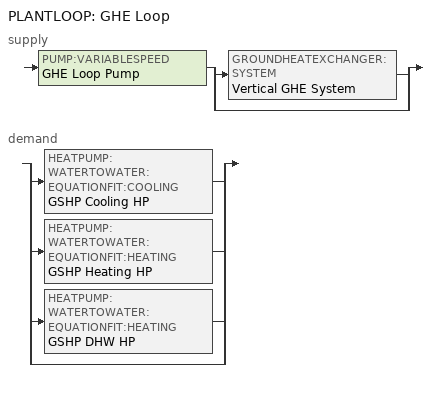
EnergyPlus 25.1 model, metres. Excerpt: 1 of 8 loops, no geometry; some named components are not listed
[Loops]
PLANTLOOP 'GHE Loop'
 supply: PUMP:VARIABLESPEED 'GHE Loop Pump' > split
  | GROUNDHEATEXCHANGER:SYSTEM 'Vertical GHE System'
  | bypass
 demand: split
  | HEATPUMP:WATERTOWATER:EQUATIONFIT:COOLING 'GSHP Cooling HP'
  | HEATPUMP:WATERTOWATER:EQUATIONFIT:HEATING 'GSHP Heating HP'
  | HEATPUMP:WATERTOWATER:EQUATIONFIT:HEATING 'GSHP DHW HP'
  | bypass
[SIZING:PLANT]
GHE Loop: Loop Type=Condenser; Design Loop Exit Temperature=30; Loop Design Temperature Difference=5.5; Sizing Option=NonCoincident; Zone Timesteps in Averaging Window=1
[PUMP:VARIABLESPEED]
GHE Loop Pump: Design Maximum Flow Rate=autosize; Design Pump Head=179352; Design Power Consumption=autosize; Motor Efficiency=0.9; Fraction of Motor Inefficiencies to Fluid Stream=0; Coefficient 1 of the Part Load Performance Curve=0; Coefficient 2 of the Part Load Performance Curve=1; Coefficient 3 of the Part Load Performance Curve=0; Coefficient 4 of the Part Load Performance Curve=0; Design Minimum Flow Rate=0; Pump Control Type=Intermittent; Design Power Sizing Method=PowerPerFlowPerPressure; Design Electric Power per Unit Flow Rate=348701.1; Design Shaft Power per Unit Flow Rate per Unit Head=1.28205; Design Minimum Flow Rate Fraction=0; EndUse Subcategory=General
[PLANTLOOP]
GHE Loop: Fluid Type=Water; Plant Equipment Operation Scheme=GHE Loop Operation Schemes; Maximum Loop Temperature=40; Minimum Loop Temperature=-5; Maximum Loop Flow Rate=autosize; Minimum Loop Flow Rate=0; Plant Loop Volume=autosize; Load Distribution Scheme=Optimal; Plant Loop Demand Calculation Scheme=SingleSetpoint; Common Pipe Simulation=None; Pressure Simulation Type=None; Loop Circulation Time=2
[PLANTEQUIPMENTLIST]
GHE Loop Equipment List: Vertical GHE System
[PLANTEQUIPMENTOPERATION:UNCONTROLLED]
GHE Loop Uncontrolled Operation: Equipment List=GHE Loop Equipment List
[PLANTEQUIPMENTOPERATIONSCHEMES]
GHE Loop Operation Schemes: Control Scheme 1=GHE Loop Uncontrolled Operation; Control Scheme 1 Schedule=Always_On
[SETPOINTMANAGER:SCHEDULED]
GHE Loop Setpoint Manager: Control Variable=Temperature; Schedule=GHE Loop Temp Schedule; Setpoint Node or NodeList=GHE Loop Supply Outlet Node
[Schedule:Compact]
ALWAYS_ON: Through: 12/31, For: AllDays, Until: 24:00, 1
[SCHEDULE:COMPACT]
GHE Loop Temp Schedule: Through: 12/31, For: AllDays, Until: 24:00, 22
